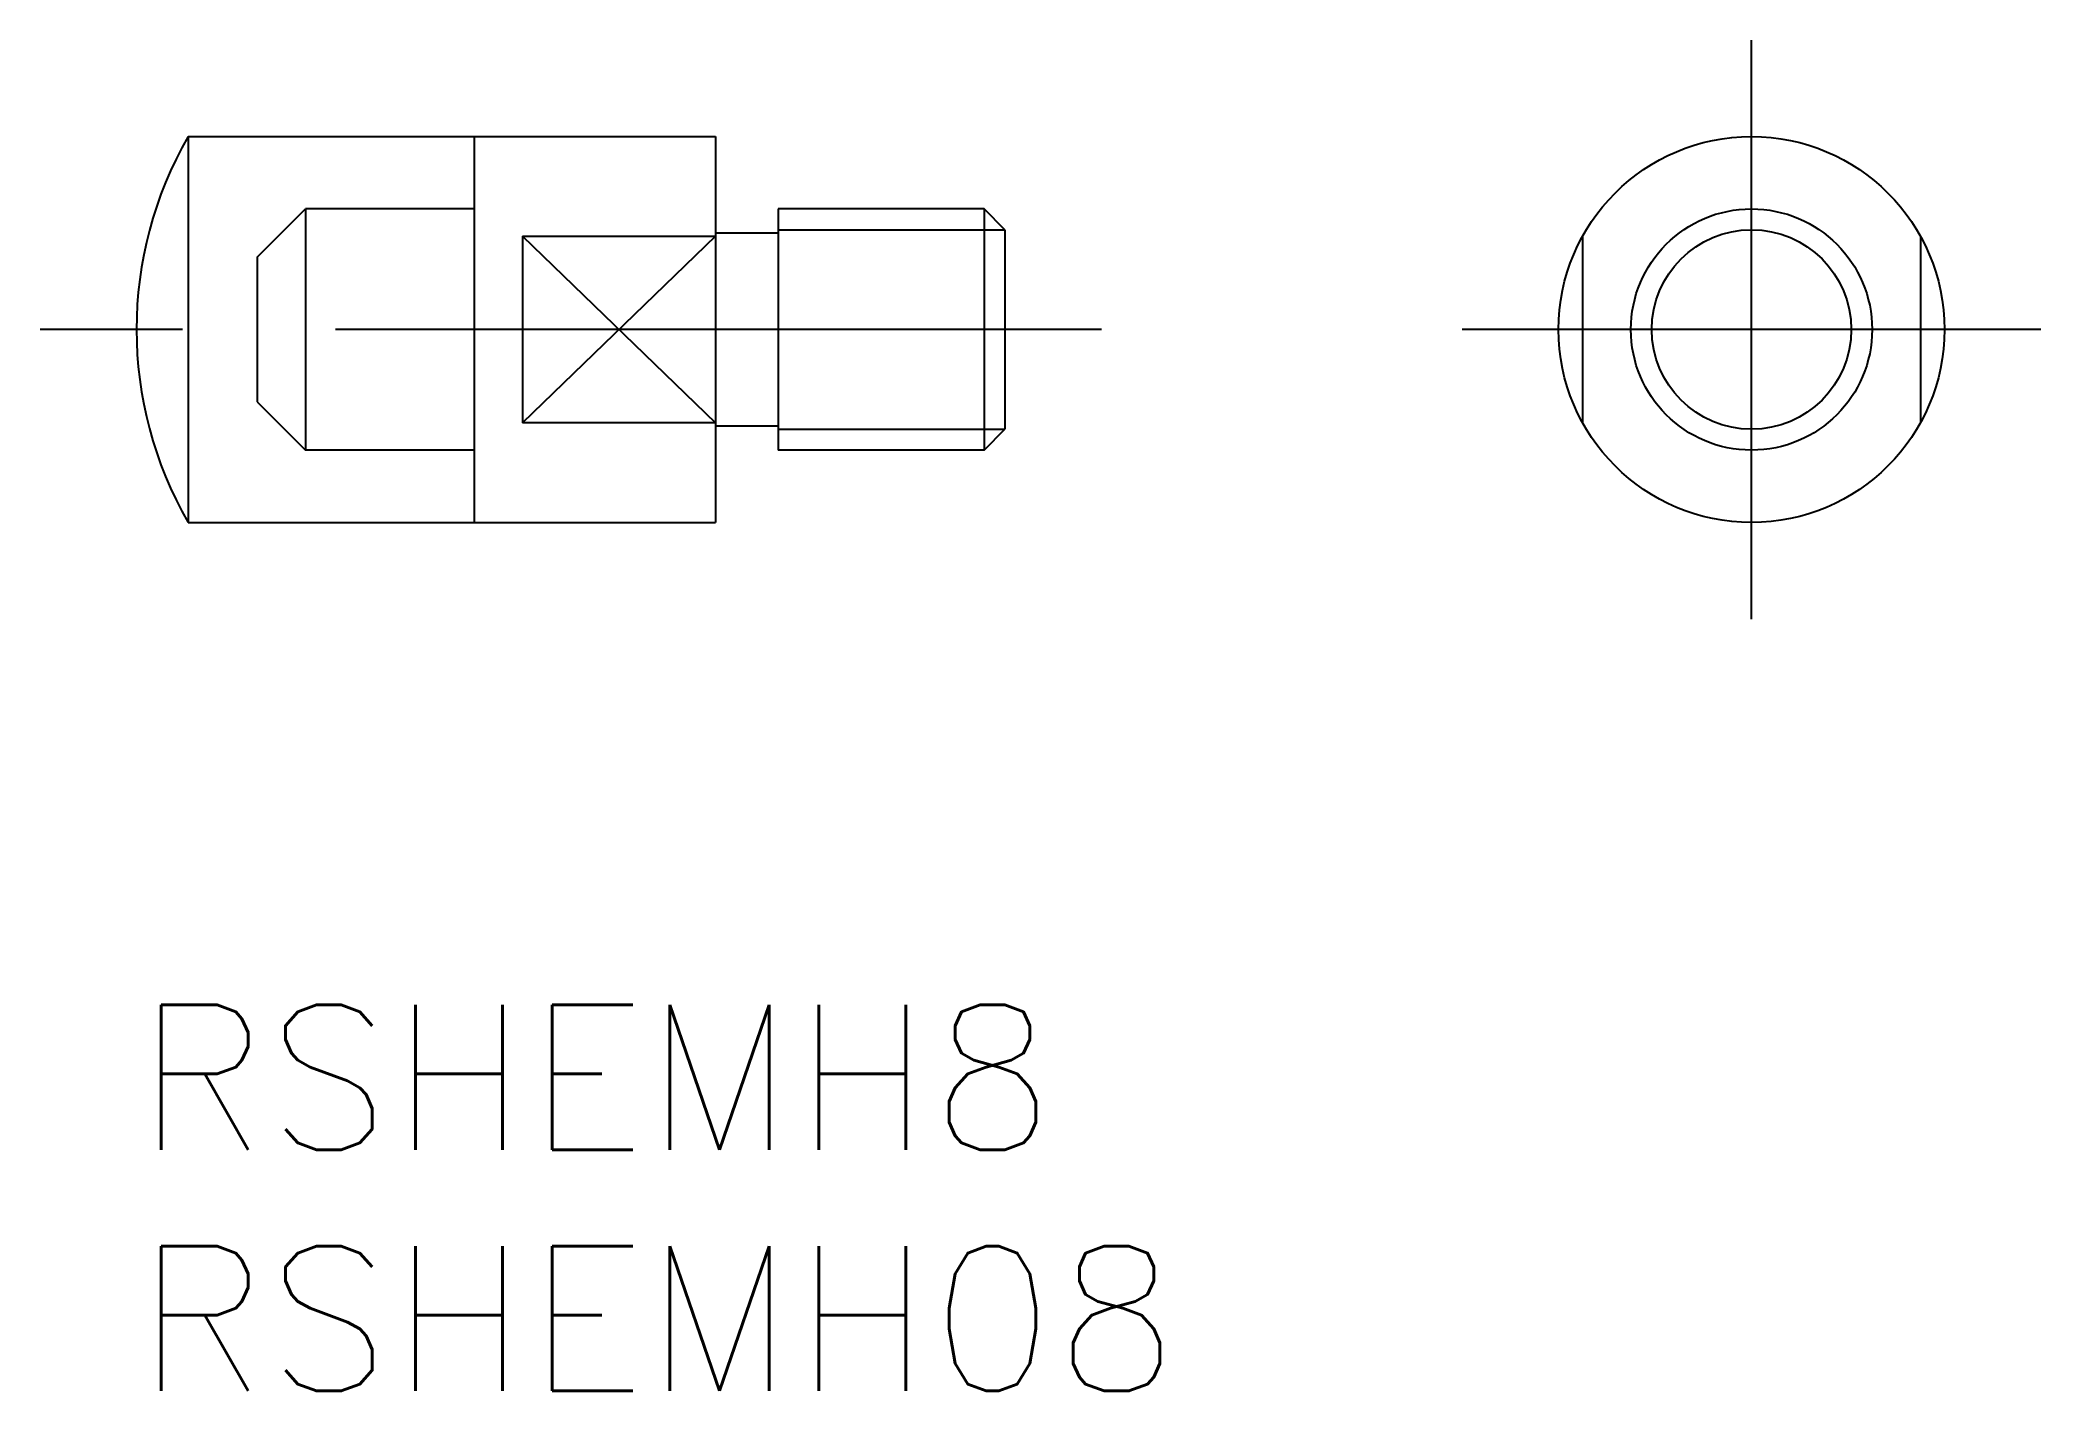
# Model space of a CAD drawing. Extents: x -2 to 39.5, y -8 to 20.
import ezdxf

# ---------------------------------------------------------------- set-up
doc = ezdxf.new("R2010")
doc.units = 0
doc.header["$LTSCALE"] = 0.5
doc.linetypes.add('CENTER', pattern=[50.8, 31.75, -6.35, 6.35, -6.35])
doc.linetypes.add('DASHED', pattern=[19.05, 12.7, -6.35])
for name, color, linetype in [('MSM_CENTER', 1, 'CENTER'), ('MSM_CONTINUOUS', 7, 'CONTINUOUS'), ('MSM_DASHED', 4, 'DASHED'), ('MSM_NARROW', 5, 'CONTINUOUS'), ('MSM_PART_NUMBER', 7, 'CONTINUOUS')]:
    doc.layers.add(name, color=color, linetype=linetype)
doc.styles.get("Standard").update_dxf_attribs({"font": 'txt.shx', "height": 3, "bigfont": 'bigfont.shx'})

# ---------------------------------------------------------------- blocks, each defined once
blk = doc.blocks.new('*U4')
at = {"layer": 'MSM_PART_NUMBER'}
blk.add_text('RSHEMH8', height=3, dxfattribs=at).set_placement((0, -3))
blk = doc.blocks.new('*U5')
at = {"layer": 'MSM_PART_NUMBER'}
blk.add_text('RSHEMH08', height=3, dxfattribs=at).set_placement((0, -8))

msp = doc.modelspace()

# ---------------------------------------------------------------- linework, layer by layer
at = {"layer": 'MSM_CENTER'}
for p, q in [((33.475, 8), (33.475, 20)), ((20, 14), (-2, 14)), ((39.475, 14), (27.475, 14))]:
    msp.add_line(p, q, dxfattribs=at)
at = {"layer": 'MSM_CONTINUOUS'}
for p, q in [((1.072, 18), (12, 18)), ((1.072, 18), (1.072, 10)), ((7, 18), (7, 10)), ((12, 18), (12, 10)), ((17.567, 16.5), (13.3, 16.5)), ((13.3, 16.5), (13.3, 11.5)), ((18, 16.067), (17.567, 16.5)), ((17.567, 16.5), (17.567, 11.5)), ((8, 15.936), (8, 12.064)), ((8, 15.936), (12, 15.936)), ((13.3, 16), (12, 16)), ((18, 16.067), (18, 11.933)), ((29.975, 15.936), (29.975, 12.064)), ((36.975, 15.936), (36.975, 12.064)), ((12, 12.064), (8, 12.064)), ((13.3, 12), (12, 12)), ((17.567, 11.5), (18, 11.933)), ((17.567, 11.5), (13.3, 11.5)), ((1.072, 10), (12, 10))]:
    msp.add_line(p, q, dxfattribs=at)
for radius in [4, 2.5]:
    msp.add_circle((33.475, 14), radius, dxfattribs=at)
msp.add_arc((8, 14), 8, 150, 210, dxfattribs=at)
at = {"layer": 'MSM_DASHED'}
for p, q in [((2.5, 15.5), (3.5, 16.5)), ((7, 16.5), (3.5, 16.5)), ((3.5, 16.5), (3.5, 11.5)), ((2.5, 15.5), (2.5, 12.5)), ((2.5, 12.5), (3.5, 11.5)), ((7, 11.5), (3.5, 11.5))]:
    msp.add_line(p, q, dxfattribs=at)
at = {"layer": 'MSM_NARROW'}
for p, q in [((8, 15.936), (12, 12.064)), ((12, 15.936), (8, 12.064)), ((13.3, 16.067), (18, 16.067)), ((13.3, 11.933), (18, 11.933))]:
    msp.add_line(p, q, dxfattribs=at)
msp.add_circle((33.475, 14), 2.067, dxfattribs=at)

# ---------------------------------------------------------------- block references
at = {"layer": 'MSM_CONTINUOUS'}
for name in ['*U4', '*U5']:
    msp.add_blockref(name, (0, 0), dxfattribs=at)

doc.saveas('drawing.dxf')
